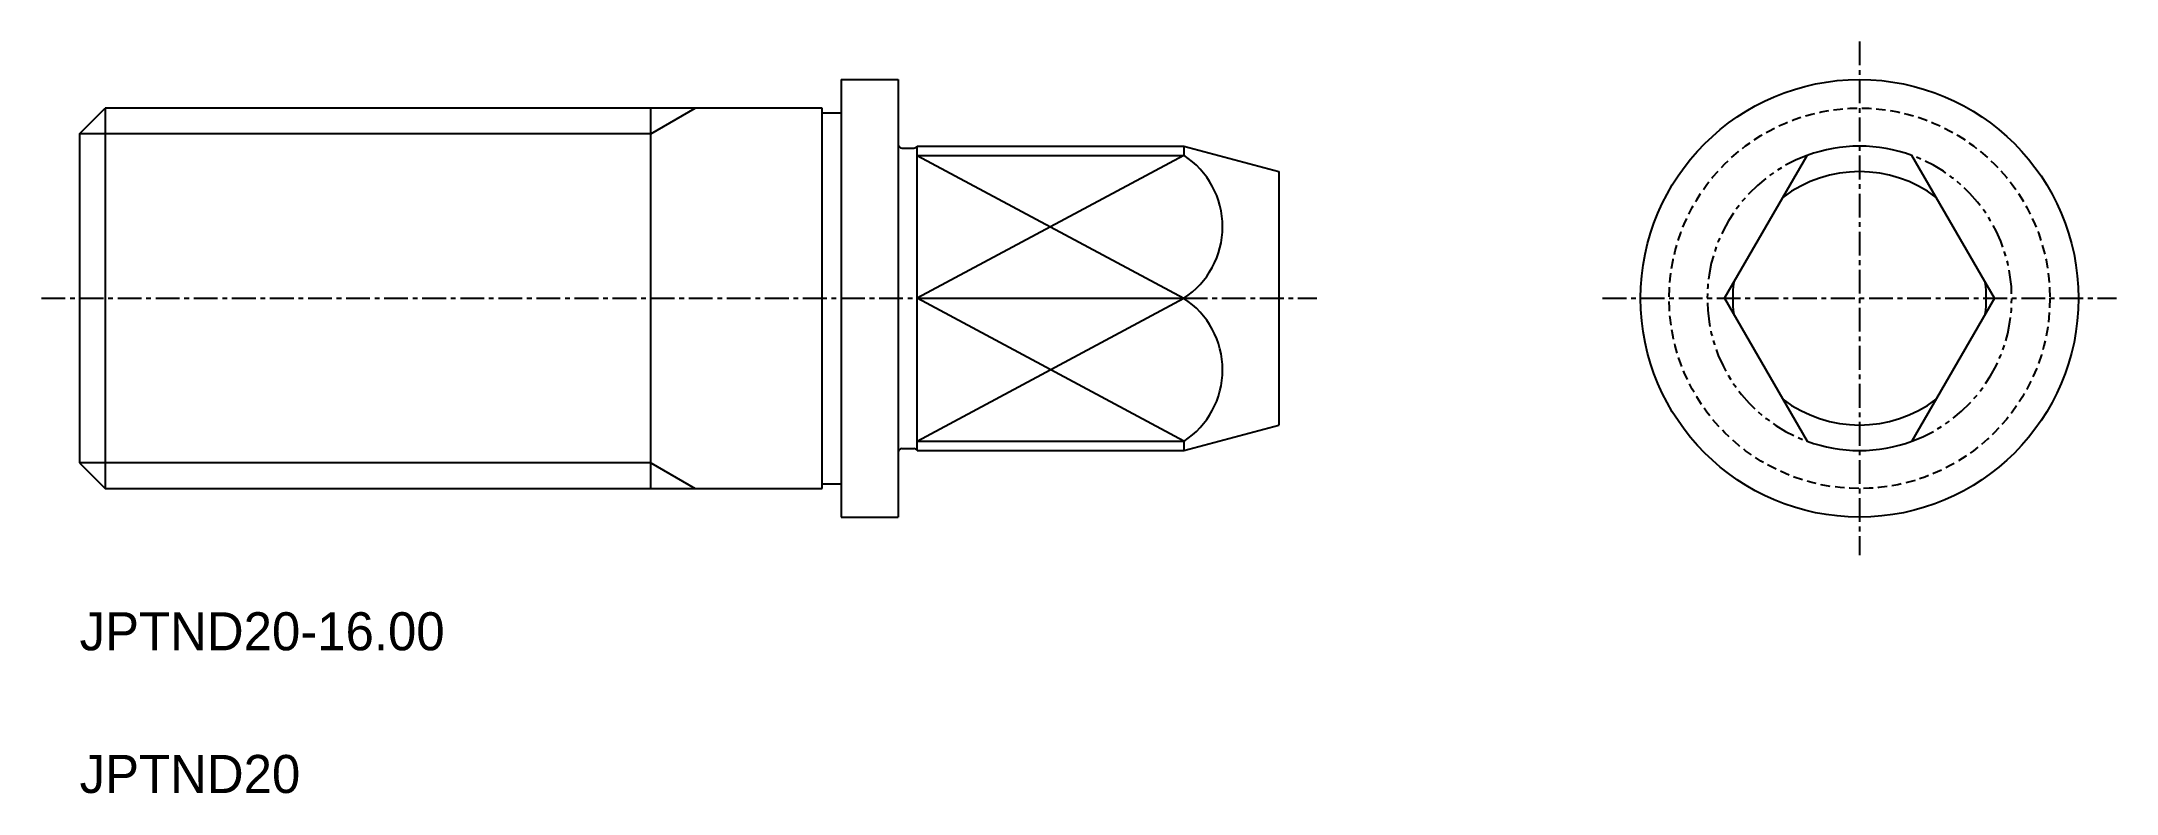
# Model space of a CAD drawing. Extents: x -1437 to -1328, y -944 to -905.
import ezdxf

# ---------------------------------------------------------------- set-up
doc = ezdxf.new("R2010")
doc.units = 0
for name, pattern in [('CENTER', [2, 1.25, -0.25, 0.25, -0.25]), ('DASHED', [0.75, 0.5, -0.25]), ('PHANTOM', [2.5, 1.25, -0.25, 0.25, -0.25, 0.25, -0.25])]:
    doc.linetypes.add(name, pattern=pattern)
doc.layers.get('0').update_dxf_attribs({"linetype": 'CONTINUOUS'})
doc.layers.add('CENTER', color=1, linetype='CENTER')

msp = doc.modelspace()

# ---------------------------------------------------------------- linework, layer by layer
at = {"color": 7, "linetype": 'CONTINUOUS'}
for p, q in [((-1394.66, -906.59), (-1391.66, -906.59)), ((-1394.66, -906.59), (-1394.66, -929.59)), ((-1391.66, -906.59), (-1391.66, -929.59)), ((-1434.66, -909.44), (-1433.31, -908.09)), ((-1395.66, -908.09), (-1433.31, -908.09)), ((-1433.31, -908.09), (-1433.31, -928.09)), ((-1404.66, -928.09), (-1404.66, -908.09)), ((-1395.66, -928.09), (-1395.66, -908.09)), ((-1434.66, -909.44), (-1434.66, -926.74)), ((-1390.66, -926.09), (-1390.66, -910.09)), ((-1390.66, -910.09), (-1376.66, -910.09)), ((-1376.66, -910.09), (-1371.66, -911.43)), ((-1376.66, -910.09), (-1376.66, -910.58)), ((-1391.46, -910.19), (-1390.83, -910.19)), ((-1390.66, -910.58), (-1376.66, -910.58)), ((-1348.25, -918.09), (-1343.91, -910.58)), ((-1334.07, -918.09), (-1338.41, -910.58)), ((-1371.66, -911.43), (-1371.66, -924.75)), ((-1390.66, -918.09), (-1376.66, -918.09)), ((-1348.25, -918.09), (-1343.91, -925.6)), ((-1334.07, -918.09), (-1338.41, -925.6)), ((-1376.66, -926.09), (-1371.66, -924.75)), ((-1391.46, -925.99), (-1390.83, -925.99)), ((-1390.66, -925.6), (-1376.66, -925.6)), ((-1390.66, -926.09), (-1376.66, -926.09)), ((-1376.66, -925.6), (-1376.66, -926.09)), ((-1434.66, -926.74), (-1433.31, -928.09)), ((-1433.31, -928.09), (-1395.66, -928.09)), ((-1394.66, -929.59), (-1391.66, -929.59))]:
    msp.add_line(p, q, dxfattribs=at)
at = {"color": 3}
for p, q in [((-1404.66, -909.44), (-1402.32, -908.09)), ((-1404.66, -909.44), (-1434.66, -909.44)), ((-1376.66, -910.58), (-1390.66, -918.09)), ((-1390.66, -910.58), (-1376.66, -918.09)), ((-1390.66, -925.6), (-1376.66, -918.09)), ((-1376.66, -925.6), (-1390.66, -918.09)), ((-1404.66, -926.74), (-1434.66, -926.74)), ((-1404.66, -926.74), (-1402.32, -928.09))]:
    msp.add_line(p, q, dxfattribs=at)
for p, q in [((-1395.66, -908.34), (-1394.66, -908.34)), ((-1395.66, -927.84), (-1394.66, -927.84))]:
    msp.add_line(p, q)
at = {"color": 7, "linetype": 'CONTINUOUS'}
msp.add_circle((-1341.16, -918.09), 11.5, dxfattribs=at)
at = {"color": 3, "linetype": 'DASHED'}
msp.add_circle((-1341.16, -918.09), 10, dxfattribs=at)
at = {"color": 7, "linetype": 'CONTINUOUS'}
for centre, radius, start, end in [((-1391.46, -909.99), 0.2, 180, 270), ((-1390.83, -909.99), 0.2, 270, 330), ((-1341.16, -918.09), 8, 69.8945, 110.1055), ((-1379.11, -914.33), 4.49, 303.1453, 56.8547), ((-1341.16, -918.09), 6.66, 52.845, 127.155), ((-1341.16, -918.09), 6.66, 172.845, 187.155), ((-1341.16, -918.09), 6.66, 352.845, 7.155), ((-1379.11, -921.85), 4.49, 303.1453, 56.8547), ((-1341.16, -918.09), 6.66, 232.845, 307.155), ((-1391.46, -926.19), 0.2, 90, 180), ((-1390.83, -926.19), 0.2, 30, 90), ((-1341.16, -918.09), 8, 249.8945, 290.1055)]:
    msp.add_arc(centre, radius, start, end, dxfattribs=at)
at = {"color": 3, "linetype": 'PHANTOM'}
for start, end in [(110.1055, 249.8945), (290.1055, 69.8945)]:
    msp.add_arc((-1341.16, -918.09), 8, start, end, dxfattribs=at)
at = {"layer": 'CENTER', "color": 1, "linetype": 'CENTER'}
for p, q in [((-1341.16, -904.59), (-1341.16, -931.59)), ((-1436.66, -918.09), (-1369.66, -918.09)), ((-1354.66, -918.09), (-1327.66, -918.09))]:
    msp.add_line(p, q, dxfattribs=at)

# ---------------------------------------------------------------- texts
at = {"color": 7, "linetype": 'CONTINUOUS'}
for s, p in [('JPTND20-16.00', (-1434.66, -936.59)), ('JPTND20', (-1434.66, -944.09))]:
    msp.add_text(s, height=2, dxfattribs=at).set_placement(p)

doc.saveas('drawing.dxf')
